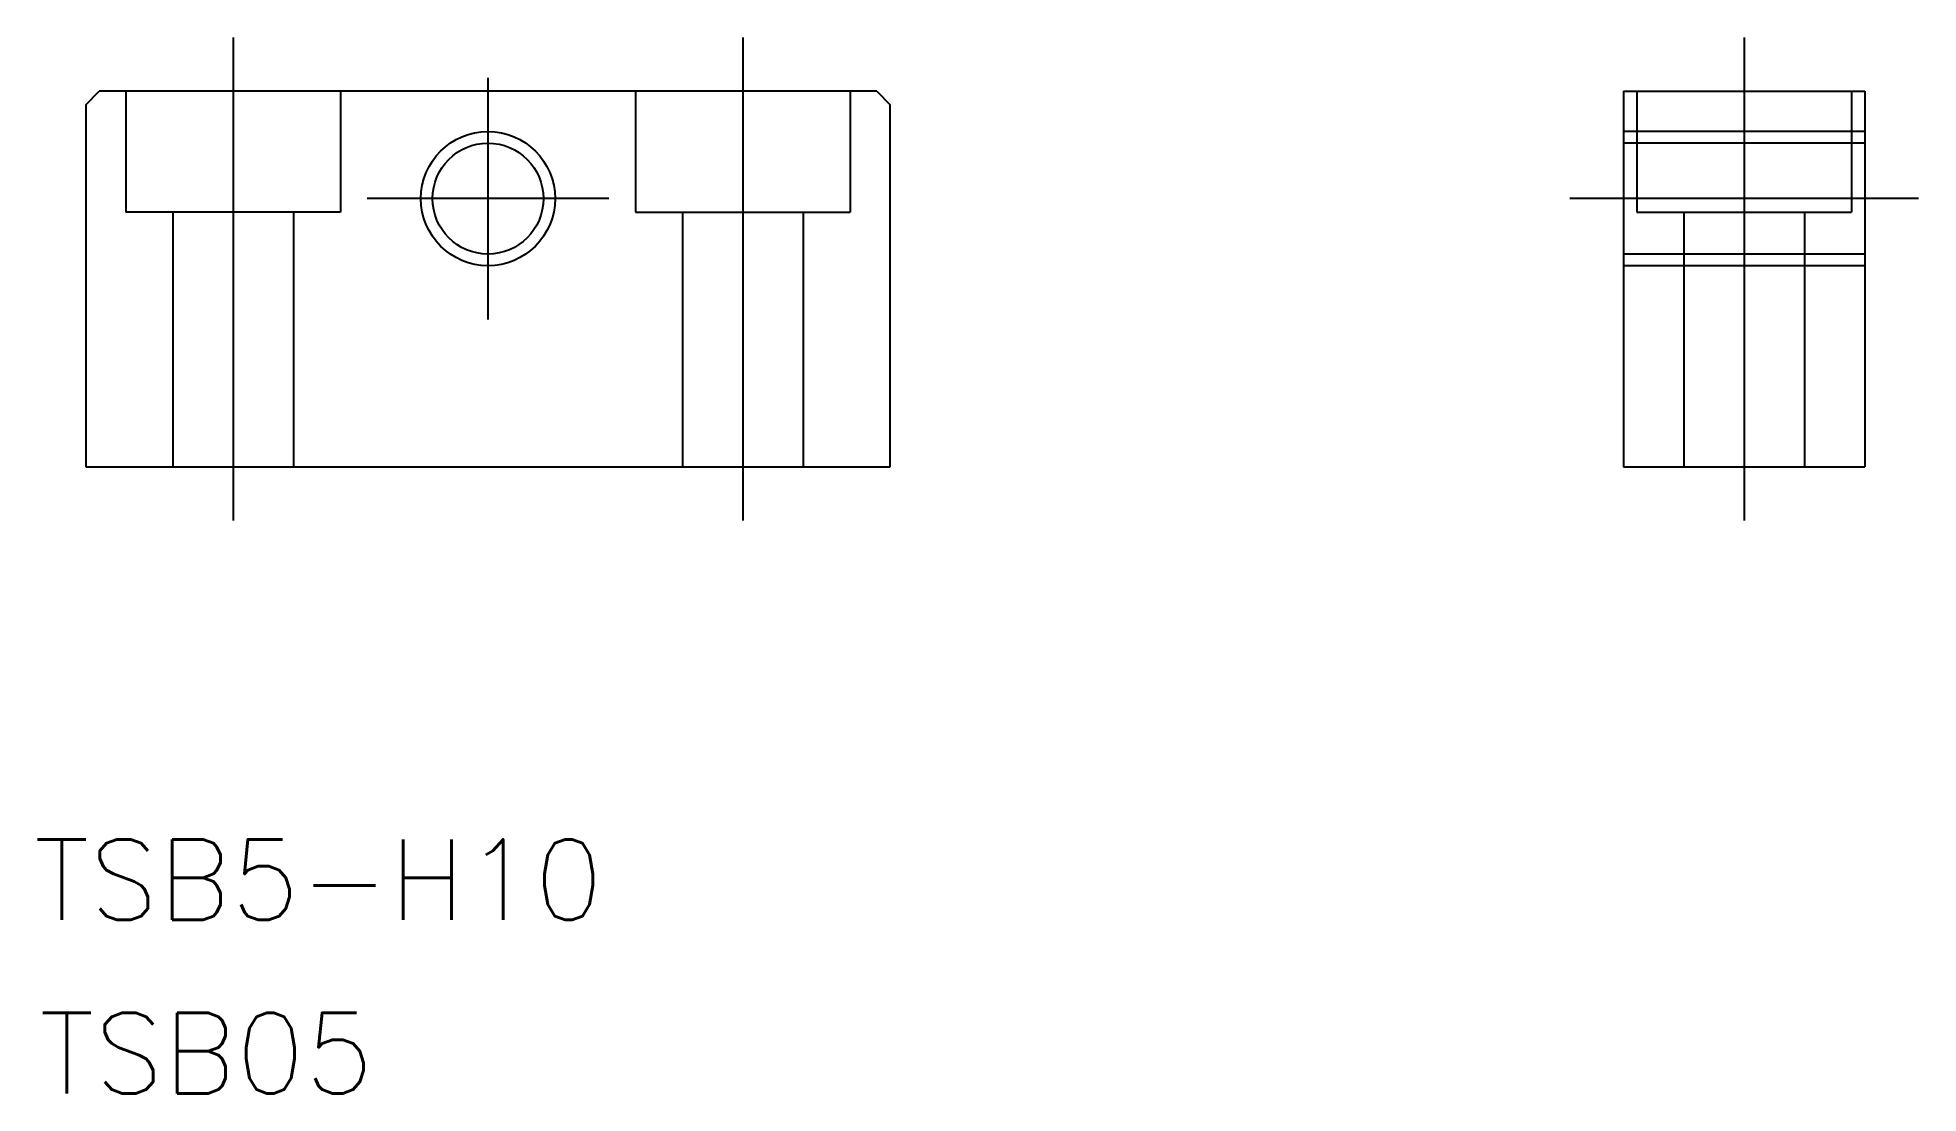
# Model space of a CAD drawing. Extents: x -1.8 to 68.3, y -23.3 to 16.
import ezdxf

# ---------------------------------------------------------------- set-up
doc = ezdxf.new("R2010")
doc.units = 0
doc.linetypes.add('CENTER', pattern=[50.8, 31.75, -6.35, 6.35, -6.35])
doc.linetypes.add('DASHED', pattern=[19.05, 12.7, -6.35])
doc.layers.get('0').update_dxf_attribs({"linetype": 'CONTINUOUS'})
doc.layers.add('CENTER', color=1, linetype='CENTER')
doc.styles.get("Standard").update_dxf_attribs({"font": 'txt.shx', "height": 3, "bigfont": 'bigfont.shx'})

msp = doc.modelspace()

# ---------------------------------------------------------------- linework, layer by layer
at = {"color": 7, "linetype": 'CONTINUOUS'}
for p, q in [((0, 13.5), (0.5, 14)), ((0, 13.5), (0, 0)), ((29.5, 14), (0.5, 14)), ((29.5, 14), (30, 13.5)), ((30, 0), (30, 13.5)), ((57.331, 14), (66.331, 14)), ((57.331, 14), (57.331, 0)), ((66.331, 14), (66.331, 0)), ((0, 0), (30, 0)), ((57.331, 0), (66.331, 0))]:
    msp.add_line(p, q, dxfattribs=at)
at = {"color": 3, "linetype": 'DASHED'}
for p, q in [((1.5, 14), (1.5, 9.5)), ((9.5, 14), (9.5, 9.5)), ((20.5, 14), (20.5, 9.5)), ((28.5, 14), (28.5, 9.5)), ((57.831, 14), (57.831, 9.5)), ((65.831, 14), (65.831, 9.5)), ((66.331, 12.5), (57.331, 12.5)), ((66.331, 12.067), (57.331, 12.067)), ((9.5, 9.5), (1.5, 9.5)), ((3.25, 9.5), (3.25, 0)), ((7.75, 9.5), (7.75, 0)), ((20.5, 9.5), (28.5, 9.5)), ((22.25, 9.5), (22.25, 0)), ((26.75, 9.5), (26.75, 0)), ((57.831, 9.5), (65.831, 9.5)), ((59.581, 9.5), (59.581, 0)), ((64.081, 9.5), (64.081, 0)), ((66.331, 7.933), (57.331, 7.933)), ((66.331, 7.5), (57.331, 7.5))]:
    msp.add_line(p, q, dxfattribs=at)
at = {"color": 3, "linetype": 'CONTINUOUS'}
msp.add_circle((15, 10), 2.5, dxfattribs=at)
at = {"color": 7, "linetype": 'CONTINUOUS'}
msp.add_circle((15, 10), 2.067, dxfattribs=at)
at = {"layer": 'CENTER', "color": 1, "linetype": 'CENTER'}
for p, q in [((5.5, 16), (5.5, -2)), ((24.5, 16), (24.5, -2)), ((61.831, 16), (61.831, -2)), ((15, 14.5), (15, 5.5)), ((19.5, 10), (10.5, 10)), ((68.331, 10), (55.331, 10))]:
    msp.add_line(p, q, dxfattribs=at)

# ---------------------------------------------------------------- texts
at = {"color": 7, "linetype": 'CONTINUOUS'}
for s, p in [('TSB5-H10', (-1.92, -16.879)), ('TSB05', (-1.73, -23.346))]:
    msp.add_text(s, height=3, dxfattribs=at).set_placement(p)

doc.saveas('drawing.dxf')
